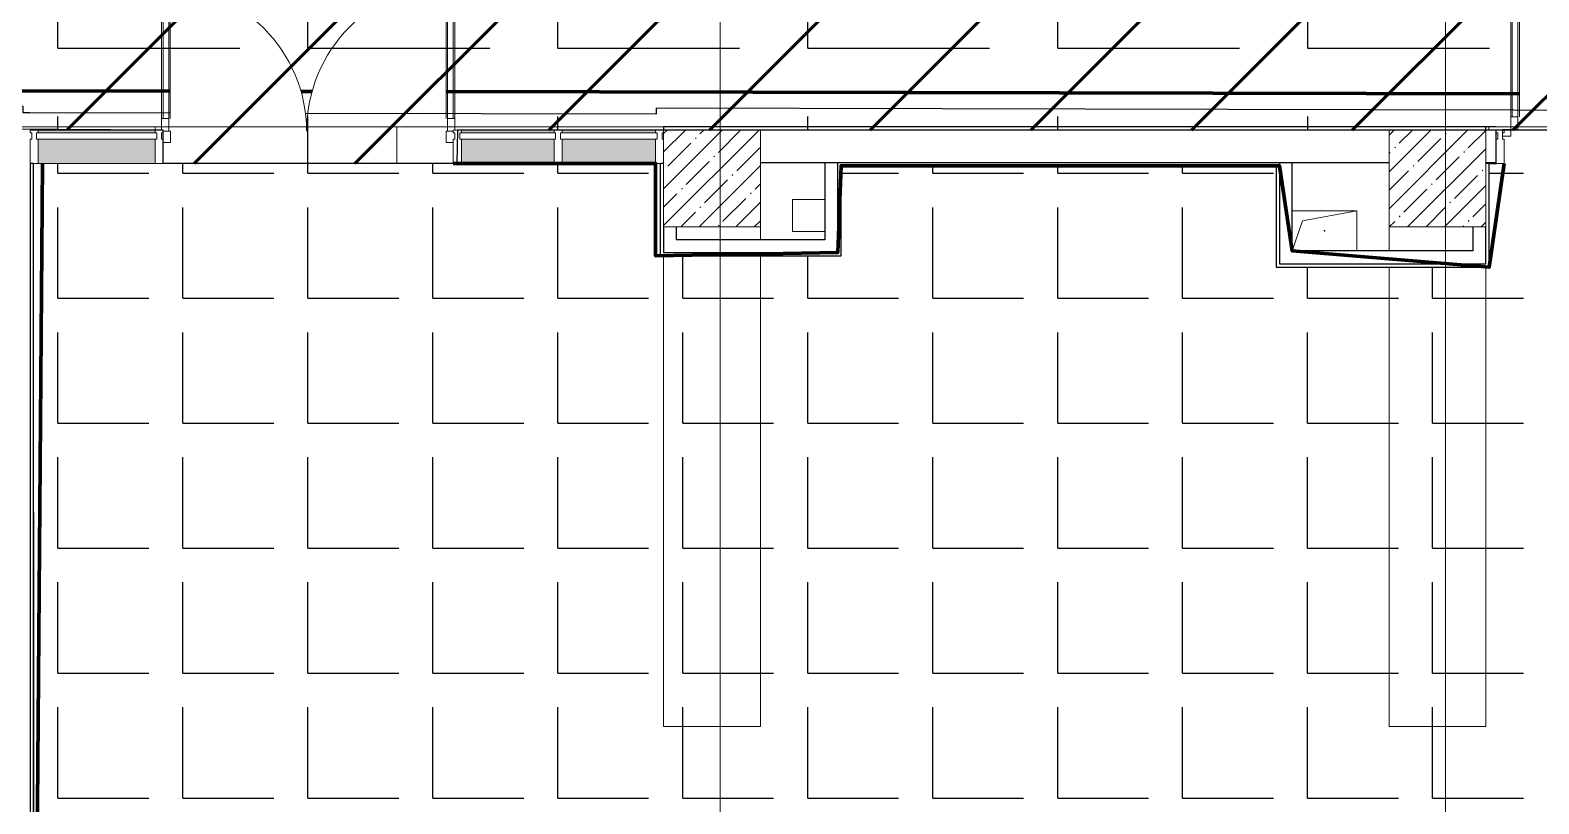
# Model space of a CAD drawing. Header units: millimetres. Extents: x -164500 to 426394, y -23753 to 102118.
# Drawn here: x 3795 to 13154, y 3584 to 8384 of the extents above; entities that cross this region are included whole.
import ezdxf

# ---------------------------------------------------------------- set-up
doc = ezdxf.new("R2010")
doc.units = ezdxf.units.MM
doc.layers.add('1.1.1) Плитка КР1 Остаток', color=52, linetype='Continuous')
for name, color, linetype, lineweight in [('183 стяжка подвал', 160, 'Continuous', 60), ('384 ПК-3', 30, 'Continuous', 120), ('A-DETL-GENF', 7, 'Continuous', 9), ('A-FLOR', 7, 'Continuous', 9), ('A-GENM', 7, 'Continuous', 9), ('A-GLAZ-CURT-1', 7, 'Continuous', 5), ('A-GLAZ-CURT-2', 7, 'Continuous', 20), ('A-GLAZ-CWMG', 7, 'Continuous', 9), ('A-GLAZ-CWMG-1', 7, 'Continuous', 20), ('S-COLS-1', 7, 'Continuous', 5), ('Оси', 7, 'Continuous', 9)]:
    doc.layers.add(name, color=color, linetype=linetype, lineweight=lineweight)
doc.layers.add('A-DOOR-1', color=7, linetype='Continuous', lineweight=5, true_color=0xc0c0c0)

# ---------------------------------------------------------------- blocks, each defined once
blk = doc.blocks.new('BSC_Колонна _Прямоугольная - 600х600-V165-Объем проектирования 1 этажа')
at = {"layer": 'S-COLS-1'}
h = blk.add_hatch(dxfattribs=at)
h.set_pattern_fill('FP_158', color=256, style=0, pattern_type=2)
h.set_pattern_definition([(45, (-7960, -7600), (-114.0493, 114.0493), []), (45, (-7845.95, -7600), (-114.0493, 114.0493), [201.613, -40.323, 6.706, -33.617])])
h.paths.add_polyline_path([(300, -300), (300, 300), (-300, 300), (-300, -300), (87.6, -300)])
for p, q in [((300, 300), (-300, 300)), ((-300, 300), (-300, -300)), ((300, -300), (300, 300)), ((-300, -300), (300, -300))]:
    blk.add_line(p, q, dxfattribs=at)
blk = doc.blocks.new('GM_Отверстие прямоугольное _в плите_ - Отверстие-V174-Объем проектирования 1 этажа')
at = {"layer": 'A-GENM'}
for p, q in [((-200, 125), (200, 125)), ((200, 125), (-200, 125)), ((-137.5, 62.5), (200, 125)), ((200, 125), (200, -125)), ((200, -125), (200, 125)), ((-200, -125), (-137.5, 62.5))]:
    blk.add_line(p, q, dxfattribs=at)
for start, end in [(360, 180), (180, 360)]:
    blk.add_arc((0, 0), 2.5, start, end, dxfattribs=at)
blk = doc.blocks.new('BSC_Колонна _Прямоугольная - 600х600-20441433-Объем проектирования 1 этажа')
at = {"layer": 'S-COLS-1'}
h = blk.add_hatch(dxfattribs=at)
h.set_pattern_fill('FP_175', color=256, style=0, pattern_type=2)
h.set_pattern_definition([(45, (-12460, -7600), (-114.0493, 114.0493), []), (45, (-12345.95, -7600), (-114.0493, 114.0493), [201.612, -40.322, 6.706, -33.617])])
h.paths.add_polyline_path([(300, -300), (300, 300), (-300, 300), (-300, -300)])
for p, q in [((300, 300), (-300, 300)), ((-300, 300), (-300, -300)), ((300, -300), (300, 300)), ((-300, -300), (300, -300))]:
    blk.add_line(p, q, dxfattribs=at)
blk = doc.blocks.new('Системная панель - Стекло - 40мм-31924845-Объем проектирования 1 этажа')
at = {"layer": 'A-GLAZ-CURT-2'}
for p, q in [((300, 40), (-300, 40)), ((-300, 40), (-300, 0)), ((-300, 0), (300, 0)), ((300, 0), (300, 40))]:
    blk.add_line(p, q, dxfattribs=at)
blk = doc.blocks.new('Прямоугольный импост - Импост структурный с накладкой - 190мм-31923628-Объем проектирования 1 этажа')
at = {"layer": 'A-GLAZ-CWMG'}
for points in [[(7610, 7883), (7610, 7900), (7030, 7900), (7030, 7883)], [(7610, 7693), (7610, 7843), (7030, 7843), (7030, 7693)]]:
    blk.add_hatch(color=256, dxfattribs=at).paths.add_polyline_path(points)
for p, q in [((7030, 7900), (7610, 7900)), ((7030, 7693), (7610, 7693))]:
    blk.add_line(p, q, dxfattribs=at)
blk = doc.blocks.new('Прямоугольный импост - Импост структурный с накладкой - 190мм-31924846-Объем проектирования 1 этажа')
at = {"layer": 'A-GLAZ-CWMG-1'}
for p, q in [((-50, 0), (-50, 17)), ((-50, 17), (0, 17)), ((-40, 0), (-50, 0)), ((-40, -40), (-40, 0)), ((0, 0), (-10, 0)), ((-10, 0), (-10, -40)), ((0, 17), (0, 0)), ((-50, -190), (-50, -40)), ((-50, -40), (-40, -40)), ((-10, -40), (0, -40)), ((0, -40), (0, -190)), ((0, -190), (-50, -190))]:
    blk.add_line(p, q, dxfattribs=at)
blk = doc.blocks.new('Прямоугольный импост - Импост структурный с накладкой - 190мм-31924841-Объем проектирования 1 этажа')
at = {"layer": 'A-GLAZ-CWMG-1'}
for p, q in [((-25, 0), (-25, 17)), ((-25, 17), (25, 17)), ((-15, 0), (-25, 0)), ((-15, -40), (-15, 0)), ((25, 0), (15, 0)), ((15, 0), (15, -40)), ((25, 17), (25, 0)), ((-25, -190), (-25, -40)), ((-25, -40), (-15, -40)), ((15, -40), (25, -40)), ((25, -40), (25, -190)), ((25, -190), (-25, -190))]:
    blk.add_line(p, q, dxfattribs=at)
blk = doc.blocks.new('Прямоугольный импост - Импост структурный с накладкой - 190мм-32633541-Объем проектирования 1 этажа')
at = {"layer": 'A-GLAZ-CWMG-1'}
for p, q in [((0, 17), (-50, 17)), ((-50, 17), (-50, 0)), ((-50, 0), (-40, 0)), ((-40, 0), (-40, -40)), ((-10, -40), (-10, 0)), ((-10, 0), (0, 0)), ((-40, -40), (-50, -40)), ((-50, -40), (-50, -190)), ((0, -40), (-10, -40)), ((-50, -190), (0, -190))]:
    blk.add_line(p, q, dxfattribs=at)
blk = doc.blocks.new('Системная панель - Стекло - 40мм-31924851-Объем проектирования 1 этажа')
at = {"layer": 'A-GLAZ-CURT-2'}
for p, q in [((297.5, 40), (-297.5, 40)), ((-297.5, 40), (-297.5, 0)), ((-297.5, 0), (297.5, 0)), ((297.5, 0), (297.5, 40))]:
    blk.add_line(p, q, dxfattribs=at)
blk = doc.blocks.new('Дверь_Витражная_остекление_ - ДВН_CОШ в витраже В-6-31924853-Объем проектирования 1 этажа')
at = {"layer": 'A-DETL-GENF'}
for p, q in [((-900, 60), (-855, 60)), ((-855, 60), (-855, -10)), ((900, 60), (855, 60)), ((855, 60), (855, -10)), ((-910, -930), (-910, -17)), ((-910, -17), (-910, -930)), ((-910, -90), (-865, -90)), ((-865, -10), (-900, -10)), ((-865, -10), (-900, -10)), ((-855, -10), (-900, -10)), ((-900, -850), (-900, -90)), ((-865, -930), (-865, -10)), ((-865, -930), (-865, -10)), ((-856, -850), (-856, -90)), ((855, -10), (900, -10)), ((856, -830), (856, -90)), ((865, -10), (900, -10)), ((865, -910), (865, -10)), ((865, -10), (865, -910)), ((900, -10), (865, -10)), ((910, -90), (865, -90)), ((900, -830), (900, -90)), ((910, -910), (910, -17)), ((910, -910), (910, -17)), ((910, -830), (865, -830)), ((-910, -850), (-865, -850)), ((-910, -930), (-865, -930)), ((-910, -930), (-865, -930)), ((910, -910), (865, -910)), ((865, -910), (910, -910))]:
    blk.add_line(p, q, dxfattribs=at)
at = {"layer": 'A-DOOR-1'}
for p, q in [((-910, -930), (-910, -17)), ((910, -910), (910, -17))]:
    blk.add_line(p, q, dxfattribs=at)
for centre, radius, start, end in [((-910, -10), 920, 270, 0), ((910, -10), 900, 180, 270)]:
    blk.add_arc(centre, radius, start, end, dxfattribs=at)
blk = doc.blocks.new('Системная панель - Стекло - 40мм-31924990-Объем проектирования 1 этажа')
at = {"layer": 'A-GLAZ-CURT-1'}
h = blk.add_hatch(dxfattribs=at)
h.set_pattern_fill('FP_188', color=256, style=0, pattern_type=2)
h.set_pattern_definition([(225, (4342.5, 7683), (565.685, -565.685), [400, -1200]), (225, (4742.5, 7883), (565.685, -565.685), [1200, -400]), (225, (3942.5, 8083), (565.685, -565.685), [400, -1200])])
h.paths.add_polyline_path([(372.5, 40), (-372.5, 40), (-372.5, 0), (372.5, 0), (372.5, 3)])
at = {"layer": 'A-GLAZ-CURT-2'}
for p, q in [((372.5, 40), (-372.5, 40)), ((-372.5, 40), (-372.5, 0)), ((-372.5, 0), (372.5, 0)), ((372.5, 0), (372.5, 40))]:
    blk.add_line(p, q, dxfattribs=at)
blk = doc.blocks.new('Прямоугольный импост - Импост структурный с накладкой - 190мм-23800918-Объем проектирования 1 этажа')
at = {"layer": 'A-GLAZ-CWMG'}
for points in [[(4505, 7883), (4505, 7900), (3780, 7900), (3780, 7883), (4060, 7883)], [(3803.3, 7693), (4505, 7693), (4505, 7843), (3780, 7843), (3780, 7693)]]:
    blk.add_hatch(color=256, dxfattribs=at).paths.add_polyline_path(points)
for p, q in [((3780, 7900), (4505, 7900)), ((3780, 7693), (4505, 7693))]:
    blk.add_line(p, q, dxfattribs=at)
blk = doc.blocks.new('Прямоугольный импост - Импост структурный с накладкой - 190мм-31923825-Объем проектирования 1 этажа')
at = {"layer": 'A-GLAZ-CWMG'}
for points in [[(6405, 7883), (6980, 7883), (6980, 7900), (6405, 7900)], [(6810, 7693), (6980, 7693), (6980, 7843), (6405, 7843), (6405, 7693)]]:
    blk.add_hatch(color=256, dxfattribs=at).paths.add_polyline_path(points)
for p, q in [((6405, 7900), (6980, 7900)), ((6405, 7693), (6980, 7693))]:
    blk.add_line(p, q, dxfattribs=at)
blk = doc.blocks.new('Прямоугольный импост - Импост структурный с накладкой - 190мм-31924844-Объем проектирования 1 этажа')
at = {"layer": 'A-GLAZ-CWMG-1'}
for p, q in [((-25, 0), (-25, 17)), ((-25, 17), (25, 17)), ((-15, 0), (-25, 0)), ((-15, -40), (-15, 0)), ((25, 0), (15, 0)), ((15, 0), (15, -40)), ((25, 17), (25, 0)), ((-25, -190), (-25, -40)), ((-25, -40), (-15, -40)), ((15, -40), (25, -40)), ((25, -40), (25, -190)), ((25, -190), (-25, -190))]:
    blk.add_line(p, q, dxfattribs=at)
blk = doc.blocks.new('Дверь_Витражная_остекление_ - ВВ-6 остекление-32633143-Объем проектирования 1 этажа')
at = {"layer": 'A-DETL-GENF'}
for p, q in [((-630, 880), (-585, 880)), ((-630, 880), (-630, 20)), ((-585, 880), (-630, 880)), ((-630, 880), (-630, 20)), ((-585, 880), (-585, 20)), ((-585, 20), (-585, 880)), ((-630, 800), (-585, 800)), ((-620, 800), (-620, 100)), ((-576, 800), (-576, 100)), ((680, 420), (635, 420)), ((635, 420), (635, 20)), ((680, 420), (635, 420)), ((635, 420), (635, 20)), ((680, 420), (680, 20)), ((680, 20), (680, 420)), ((626, 340), (626, 100)), ((680, 340), (635, 340)), ((670, 340), (670, 100)), ((-630, 100), (-585, 100)), ((680, 100), (635, 100)), ((-585, 20), (-630, 20)), ((-630, 20), (-585, 20))]:
    blk.add_line(p, q, dxfattribs=at)
at = {"layer": 'A-DOOR-1'}
for p, q in [((-630, 880), (-630, 20)), ((630, 420), (630, 20)), ((-630, 20), (-680, 20)), ((-680, 20), (-680, -20)), ((-630, -20), (-630, 20)), ((680, 20), (630, 20)), ((630, 20), (630, -20)), ((680, -20), (680, 20)), ((-680, -20), (-630, -20)), ((630, -20), (680, -20))]:
    blk.add_line(p, q, dxfattribs=at)
for centre, radius, start, end in [((-630, 20), 860, 360, 90), ((630, 20), 400, 90, 180)]:
    blk.add_arc(centre, radius, start, end, dxfattribs=at)
blk = doc.blocks.new('Прямоугольный импост - Импост структурный с накладкой - 190мм-33226183-Объем проектирования 1 этажа')
at = {"layer": 'A-GLAZ-CWMG-1'}
for p, q in [((0, 190), (-50, 190)), ((-50, 190), (-50, 40)), ((0, 40), (0, 190)), ((-50, 40), (-40, 40)), ((-40, 0), (-50, 0)), ((-50, 0), (-50, -17)), ((-40, 40), (-40, 0)), ((-10, 0), (-10, 40)), ((-10, 40), (0, 40)), ((0, 0), (-10, 0)), ((0, -17), (0, 0)), ((-50, -17), (0, -17))]:
    blk.add_line(p, q, dxfattribs=at)

msp = doc.modelspace()

# ---------------------------------------------------------------- hatches: boundary and pattern name
at = {"layer": '1.1.1) Плитка КР1 Остаток'}
h = msp.add_hatch(dxfattribs=at)
h.set_pattern_fill('ANGLE', color=256, scale=222)
h.set_pattern_definition([(0, (205553.1, 26879), (0, 1550.67), [1127.76, -422.91]), (90, (205553.1, 26879), (-1550.67, 9e-14), [1127.76, -422.91])])
h.paths.add_polyline_path([(13754.702, 17684.938), (14405.702, 17684.938), (14405.702, 18338.438), (13754.702, 18338.438)], flags=16)
h.paths.add_polyline_path([(13743.702, 21432.938), (14405.702, 21432.938), (14405.702, 22095.938), (13743.702, 22095.938)], flags=16)
h.paths.add_polyline_path([(6445.137, 7763.938), (6442.548, 7557.281), (4619.702, 7556.938), (4619.702, 7763.938), (1354.702, 7783.938), (1355.702, 8384.938), (609.702, 8383.938), (610.702, 10742.938), (1874.702, 10763.938), (1874.702, 11243.938), (3624.702, 11263.938), (3624.702, 10763.938), (6824.702, 10763.938), (6824.702, 11488.938), (6744.702, 11488.938), (6744.702, 12388.938), (6832.702, 12388.938), (6844.702, 14438.938), (7162.202, 14438.938), (7159.702, 14839.938), (6844.702, 14839.938), (6824.702, 15208.938), (6674.702, 15208.938), (6674.702, 15986.938), (6617.702, 17692.938), (4745.702, 17692.938), (4745.702, 18333.137), (4130.853, 18334.256), (4130.853, 18839.06), (6674.702, 18838.938), (6674.702, 20645.938), (9795.702, 20645.938), (9774.702, 22063.938), (9174.702, 22063.938), (9174.702, 24183.938), (9774.702, 24183.938), (9774.702, 24722.262), (13768.823, 24626.219), (14845.702, 24626.219), (14845.702, 26422.938), (18154.958, 26351.124), (18154.958, 26143.938), (18794.958, 26143.938), (18804.143, 26351.124), (20274.702, 26351.124), (20274.702, 26963.938), (21974.702, 26963.938), (21974.702, 14463.938), (22654.702, 14463.938), (22654.702, 13138.938), (22633.702, 11984.938), (22374.702, 11971.938), (22374.702, 11825.982), (20499.702, 11830.384), (20514.702, 11971.938), (20295.702, 11984.938), (20295.702, 15094.938), (13774.702, 15063.938), (13774.702, 10763.938), (20209.461, 10763.938), (20209.461, 7763.938)])
h.paths.add_polyline_path([(3935.822, 18839.06), (6674.702, 18839.06), (6674.702, 20588.938), (3935.822, 20588.938)], flags=17)
h.paths.add_polyline_path([(6612.528, 17692.938), (4124.702, 17692.938), (4124.702, 15113.938), (6612.528, 15113.938)], flags=17)
h = msp.add_hatch(dxfattribs=at)
h.set_pattern_fill('ANGLE', color=256, scale=111)
h.set_pattern_definition([(0, (205553.1, 26879), (0, 775.335), [563.88, -211.455]), (90, (205553.1, 26879), (-775.335, 5e-14), [563.88, -211.455])])
h.paths.add_polyline_path([(11523.702, 7542.938), (8825.702, 7542.938), (8825.702, 6982.938), (7703.702, 6982.938), (7703.702, 7556.938), (7674.702, 7556.938), (7094.702, 7556.938), (7044.702, 7556.938), (6469.702, 7556.938), (6419.702, 7556.938), (4619.702, 7556.938), (4569.702, 7556.938), (3844.702, 7556.938), (3815.702, 7556.938), (3815.702, 384.938), (6873.702, 384.938), (8344.945, 384.938), (9404.945, 384.938), (9995.202, 384.938), (12203.702, 384.938), (12203.702, 385.438), (12845.702, 385.438), (14903.702, 384.938), (15695.702, 384.938), (16553.526, 384.938), (17345.702, 384.938), (20553.702, 384.938), (20553.702, 4232.938), (14373.702, 4232.938), (14373.702, 7555.938), (14329.702, 7555.938), (14279.702, 7556.938), (14279.702, 7706.938), (14289.702, 7746.938), (14279.702, 7746.938), (12939.702, 7749.845), (12939.702, 7746.938), (12929.702, 7706.938), (12939.702, 7706.938), (12939.702, 7556.938), (12889.702, 7556.938), (12889.702, 7555.938), (12845.702, 7555.938), (12845.702, 6912.938), (11523.702, 6912.938)])
at = {"layer": '183 стяжка подвал'}
h = msp.add_hatch(dxfattribs=at)
h.set_pattern_fill('ANSI31', color=256, scale=222)
h.set_pattern_definition([(45, (205553.1, 26879), (-498.4042, 498.4042), [])])
h.paths.add_polyline_path([(13754.702, 17684.938), (14405.702, 17684.938), (14405.702, 18338.438), (13754.702, 18338.438)], flags=16)
h.paths.add_polyline_path([(13743.702, 21432.938), (14405.702, 21432.938), (14405.702, 22095.938), (13743.702, 22095.938)], flags=16)
h.paths.add_polyline_path([(6445.137, 7763.938), (6442.548, 7557.281), (4619.702, 7556.938), (4619.702, 7763.938), (1354.702, 7783.938), (1355.702, 8384.938), (609.702, 8383.938), (610.702, 10742.938), (1874.702, 10763.938), (1874.702, 11243.938), (3624.702, 11263.938), (3624.702, 10763.938), (6824.702, 10763.938), (6824.702, 11488.938), (6744.702, 11488.938), (6744.702, 12388.938), (6832.702, 12388.938), (6844.702, 14438.938), (7162.202, 14438.938), (7159.702, 14839.938), (6844.702, 14839.938), (6824.702, 15208.938), (6674.702, 15208.938), (6674.702, 15986.938), (6617.702, 17692.938), (4745.702, 17692.938), (4745.702, 18333.137), (4130.853, 18334.256), (4130.853, 18839.06), (6674.702, 18838.938), (6674.702, 20645.938), (9795.702, 20645.938), (9774.702, 22063.938), (9174.702, 22063.938), (9174.702, 24183.938), (9774.702, 24183.938), (9774.702, 24722.262), (13768.823, 24626.219), (14845.702, 24626.219), (14845.702, 26422.938), (18154.958, 26351.124), (18154.958, 26143.938), (18794.958, 26143.938), (18804.143, 26351.124), (20274.702, 26351.124), (20274.702, 26963.938), (21974.702, 26963.938), (21974.702, 14463.938), (22654.702, 14463.938), (22654.702, 13138.938), (22633.702, 11984.938), (22374.702, 11971.938), (22374.702, 11825.982), (20499.702, 11830.384), (20514.702, 11971.938), (20295.702, 11984.938), (20295.702, 15094.938), (13774.702, 15063.938), (13774.702, 10763.938), (20209.461, 10763.938), (20209.461, 7763.938)])
h.paths.add_polyline_path([(3935.822, 18839.06), (6674.702, 18839.06), (6674.702, 20588.938), (3935.822, 20588.938)], flags=17)
h.paths.add_polyline_path([(6612.528, 17692.938), (4124.702, 17692.938), (4124.702, 15113.938), (6612.528, 15113.938)], flags=17)
h.paths.add_polyline_path([(21915.974, 15309.069), (28602.728, 15309.069), (28602.728, 26272.402), (21915.974, 26272.402)])

# ---------------------------------------------------------------- linework, layer by layer
for p, q in [((12889.702, 7784.938), (7724.702, 7784.938)), ((7724.702, 7784.938), (7724.702, 7783.938)), ((7724.702, 7783.938), (7724.702, 7763.938)), ((12824.702, 7763.938), (12824.702, 7783.938)), ((12889.702, 7783.938), (12889.702, 7784.938)), ((12224.702, 7763.938), (8324.702, 7763.938)), ((12889.702, 7763.938), (12824.702, 7763.938)), ((12889.702, 7563.938), (12889.702, 7763.938)), ((3814.702, 7556.938), (3794.702, 7556.938)), ((3794.702, 7556.938), (3794.702, 13.938)), ((3815.702, 7553.938), (3814.702, 7553.938)), ((3815.702, 4.938), (3815.702, 7553.938)), ((7704.702, 7553.938), (7703.702, 7553.938)), ((7703.702, 7553.938), (7703.702, 6982.938)), ((7724.702, 7556.938), (7704.702, 7556.938)), ((8324.702, 7563.938), (12224.702, 7563.938)), ((8724.702, 7563.938), (8724.702, 7083.938)), ((8804.702, 7003.938), (8804.702, 7563.938)), ((8824.702, 7542.938), (8824.702, 7543.938)), ((8825.702, 7542.938), (11523.702, 7542.938)), ((8825.702, 6982.938), (8825.702, 7542.938)), ((11523.702, 7543.938), (11524.702, 7543.938)), ((11523.702, 7542.938), (11523.702, 6912.938)), ((11544.702, 7563.938), (11544.702, 6933.938)), ((11624.702, 7013.938), (11624.702, 7563.938)), ((12824.702, 7563.938), (12889.702, 7563.938)), ((12844.702, 7556.938), (12824.702, 7556.938)), ((12845.702, 7553.938), (12844.702, 7553.938)), ((12845.702, 6912.938), (12845.702, 7553.938)), ((12889.702, 7556.938), (12849.702, 7556.938)), ((12849.702, 7556.938), (12849.702, 7555.938)), ((12849.702, 7555.938), (12889.702, 7555.938)), ((12889.702, 7555.938), (12889.702, 7556.938)), ((8824.702, 7333.99), (8824.702, 7332.943)), ((7724.702, 7163.938), (7724.702, 7003.938)), ((7804.702, 7083.938), (7804.702, 7163.938)), ((12744.702, 7163.938), (12744.702, 7013.938)), ((12824.702, 6933.938), (12824.702, 7163.938)), ((8724.702, 7083.938), (7804.702, 7083.938)), ((7703.702, 6982.938), (8825.702, 6982.938)), ((7724.702, 7003.938), (8804.702, 7003.938)), ((11544.702, 6933.938), (12824.702, 6933.938)), ((12744.702, 7013.938), (11624.702, 7013.938)), ((11523.702, 6912.938), (12845.702, 6912.938)), ((3814.702, 5392.183), (3814.702, 13.938))]:
    msp.add_line(p, q)
at = {"flags": 128}
for points in [[(5502.625, 7869.577), (7679.46, 7864.467), (7679.549, 7902.467), (20089.771, 7873.335), (20096.69, 10820.827), (13705.451, 10835.83), (13715.679, 15192.818), (13746.679, 15192.745), (13752.782, 17792.738)], [(1311.975, 8517.416), (1310.566, 7917.418), (3749.56, 7911.692), (3749.47, 7873.692), (3792.48, 7873.591), (4663.702, 7871.546)]]:
    msp.add_lwpolyline(points, dxfattribs=at)
at = {"layer": '1.1.1) Плитка КР1 Остаток'}
msp.add_lwpolyline([(20209.461, 7763.938), (6445.137, 7763.938), (6442.548, 7557.281), (4619.702, 7556.938), (4619.702, 7763.938), (1354.702, 7783.938), (1355.702, 8384.938)], dxfattribs=at)
at = {"layer": '384 ПК-3'}
for points in [[(4663.702, 8006.077), (777.202, 8013.933)], [(5543.579, 8004.299), (5475.002, 8004.437)], [(13033.702, 7989.159), (6375.702, 8002.617)], [(4417.558, 384.938), (3815.702, 384.938), (3870.344, 7556.938)], [(6419.702, 7556.938), (7674.702, 7556.938), (7674.702, 6982.938), (8804.702, 7003.938), (8825.702, 7542.938), (11544.702, 7542.938), (11624.702, 7013.938), (12845.702, 6912.938), (12939.702, 7556.938)]]:
    msp.add_lwpolyline(points, dxfattribs=at)
at = {"layer": 'A-FLOR'}
for p, q in [((15804.702, 7783.938), (3057.92, 7783.938)), ((4569.702, 7763.938), (4569.702, 7783.938)), ((6069.702, 7783.938), (6069.702, 7556.938)), ((12844.702, 7763.938), (12844.702, 7783.938)), ((3814.702, 5392.183), (3814.702, 7556.938)), ((3870.344, 7556.938), (4569.702, 7556.938)), ((6069.702, 7556.938), (7674.702, 7556.938)), ((7704.702, 7556.938), (7704.702, 6983.938)), ((8824.702, 7543.938), (11523.702, 7543.938)), ((8824.702, 7333.99), (8824.702, 7542.938)), ((11524.702, 7543.938), (11524.702, 6913.938)), ((12844.702, 6913.938), (12844.702, 7563.938)), ((8724.702, 7333.938), (8524.702, 7333.938)), ((8524.702, 7333.938), (8524.702, 7133.938)), ((8824.702, 6983.938), (8824.702, 7332.943)), ((7804.702, 7163.938), (8324.702, 7163.938)), ((8324.702, 7163.938), (8324.702, 7083.938)), ((8524.702, 7133.938), (8724.702, 7133.938)), ((12224.702, 7013.938), (12224.702, 7163.938)), ((12224.702, 7163.938), (12744.702, 7163.938)), ((7704.702, 6983.938), (8824.702, 6983.938)), ((7724.702, 4063.938), (7724.702, 6983.938)), ((8324.702, 6983.938), (8324.702, 4063.938)), ((11524.702, 6913.938), (12844.702, 6913.938)), ((12224.702, 4063.938), (12224.702, 6913.938)), ((12824.702, 6913.938), (12824.702, 4063.938)), ((3814.702, 386.656), (3814.702, 5391.337)), ((8324.702, 4063.938), (7724.702, 4063.938)), ((12824.702, 4063.938), (12224.702, 4063.938))]:
    msp.add_line(p, q, dxfattribs=at)
at = {"layer": 'Оси'}
for points in [[(8074.702, -2042.321), (8074.702, 2957.679), (8074.702, 22262.009), (8074.702, 27262.009)], [(12574.702, -2042.321), (12574.702, 2957.679), (12574.702, 22262.009), (12574.702, 27262.009)]]:
    msp.add_lwpolyline(points, dxfattribs=at)

# ---------------------------------------------------------------- block references
at = {"rotation": 180}
for name, p in [('Дверь_Витражная_остекление_ - ДВН_CОШ в витраже В-6-31924853-Объем проектирования 1 этажа', (5519.702, 7746.938)), ('Системная панель - Стекло - 40мм-31924990-Объем проектирования 1 этажа', (4207.202, 7746.938)), ('Системная панель - Стекло - 40мм-31924851-Объем проектирования 1 этажа', (6757.202, 7746.938)), ('Системная панель - Стекло - 40мм-31924845-Объем проектирования 1 этажа', (7384.702, 7746.938)), ('Прямоугольный импост - Импост структурный с накладкой - 190мм-33226183-Объем проектирования 1 этажа', (12889.702, 7746.938))]:
    msp.add_blockref(name, p, dxfattribs=at)
for name, p in [('Дверь_Витражная_остекление_ - ВВ-6 остекление-32633143-Объем проектирования 1 этажа', (13609.702, 7746.938)), ('Прямоугольный импост - Импост структурный с накладкой - 190мм-23800918-Объем проектирования 1 этажа', (64.702, -136.062)), ('Прямоугольный импост - Импост структурный с накладкой - 190мм-31923825-Объем проектирования 1 этажа', (64.702, -136.062)), ('Прямоугольный импост - Импост структурный с накладкой - 190мм-31923628-Объем проектирования 1 этажа', (64.702, -136.062)), ('Прямоугольный импост - Импост структурный с накладкой - 190мм-32633541-Объем проектирования 1 этажа', (7724.702, 7746.938)), ('BSC_Колонна _Прямоугольная - 600х600-V165-Объем проектирования 1 этажа', (8024.702, 7463.938)), ('BSC_Колонна _Прямоугольная - 600х600-20441433-Объем проектирования 1 этажа', (12524.702, 7463.938)), ('GM_Отверстие прямоугольное _в плите_ - Отверстие-V174-Объем проектирования 1 этажа', (11824.702, 7138.938))]:
    msp.add_blockref(name, p)
at = {"extrusion": (0, 0, -1)}
for name, p in [('Прямоугольный импост - Импост структурный с накладкой - 190мм-31924846-Объем проектирования 1 этажа', (-3794.702, 7746.938)), ('Прямоугольный импост - Импост структурный с накладкой - 190мм-31924841-Объем проектирования 1 этажа', (-4594.702, 7746.938)), ('Прямоугольный импост - Импост структурный с накладкой - 190мм-31924841-Объем проектирования 1 этажа', (-6444.702, 7746.938)), ('Прямоугольный импост - Импост структурный с накладкой - 190мм-31924844-Объем проектирования 1 этажа', (-7069.702, 7746.938))]:
    msp.add_blockref(name, p, dxfattribs=at)

doc.saveas('drawing.dxf')
